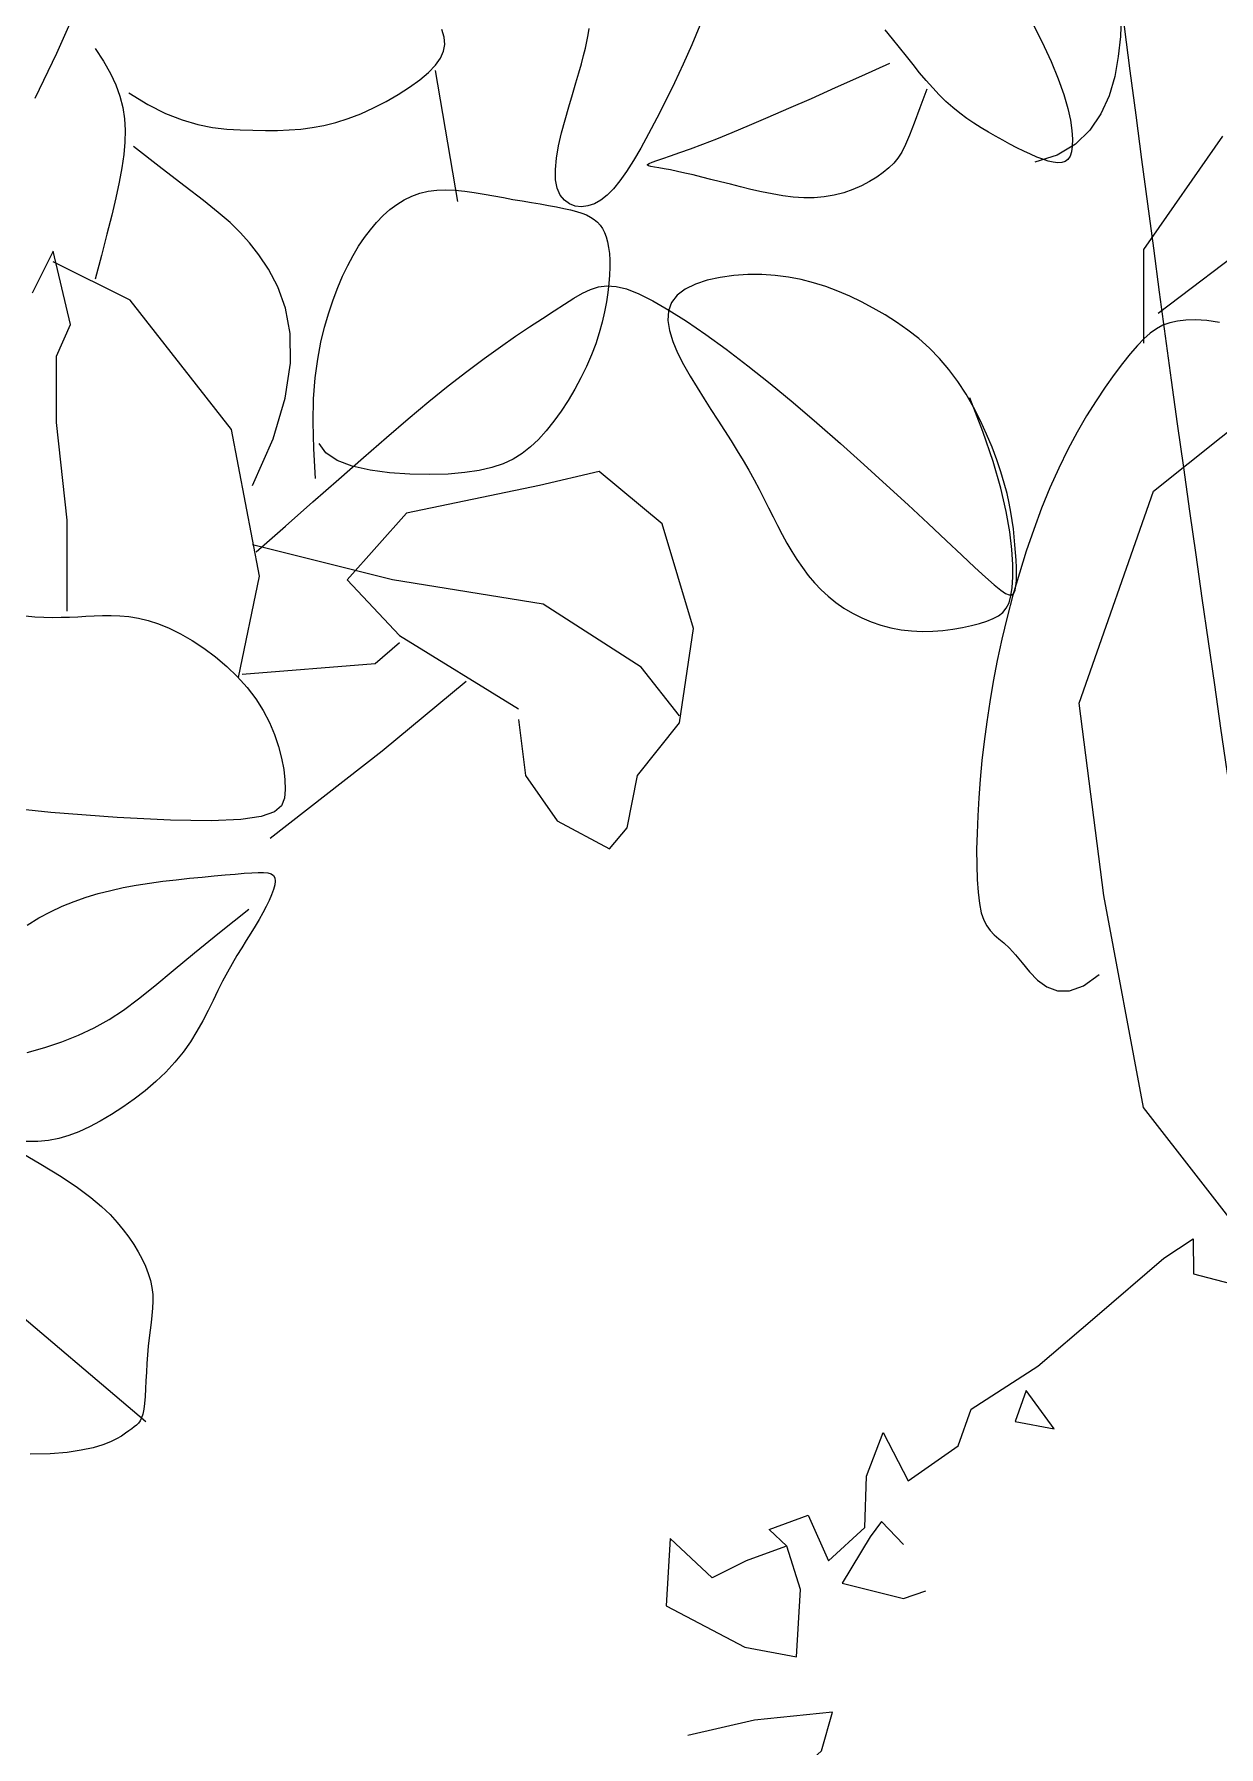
# Model space of a CAD drawing. Header units: metres. Extents: x 10 to 239, y 2 to 253.
# Drawn here: x 85.689 to 88.276, y 56.038 to 59.781 of the extents above; entities that cross this region are included whole.
import ezdxf

# ---------------------------------------------------------------- set-up
doc = ezdxf.new("R2010")
doc.units = ezdxf.units.M
doc.header["$MEASUREMENT"] = 0
doc.layers.add('1', color=7, linetype='Continuous')
doc.layers.add('cot200', color=9, linetype='Continuous')
doc.layers.add('barrera', color=7, linetype='Continuous', lineweight=0, true_color=0x9dbb63)
doc.layers.add('bloques ARBOLES', color=7, linetype='Continuous', true_color=0xb8d897)

# ---------------------------------------------------------------- blocks, each defined once
blk = doc.blocks.new('A$C6F4E7DED')
for p, q in [((1850.35, 1850.43), (1895.99, 1784.88)), ((1827.53, 1793.43), (1887.43, 1747.84)), ((1895.99, 1784.88), (1895.99, 1730.74)), ((1852.18, 1742.65), (1859.48, 1743.79)), ((1859.48, 1743.79), (1865.89, 1744.18)), ((1865.89, 1744.18), (1871.51, 1744.04)), ((1871.51, 1744.04), (1876.44, 1743.49)), ((1876.44, 1743.49), (1880.83, 1742.53)), ((1880.83, 1742.53), (1884.81, 1741.09)), ((1884.81, 1741.09), (1888.53, 1739.11)), ((1888.53, 1739.11), (1892.13, 1736.53)), ((1892.13, 1736.53), (1895.74, 1733.28)), ((1895.74, 1733.28), (1899.52, 1729.32)), ((1899.52, 1729.32), (1903.6, 1724.56)), ((1903.6, 1724.56), (1908.08, 1718.98)), ((1908.08, 1718.98), (1912.93, 1712.58)), ((1912.93, 1712.58), (1918.06, 1705.39)), ((1890.28, 1645.25), (1818.98, 1702.24)), ((1918.06, 1705.39), (1923.38, 1697.43)), ((1923.38, 1697.43), (1928.82, 1688.74)), ((1928.82, 1688.74), (1934.28, 1679.35)), ((1934.28, 1679.35), (1939.69, 1669.27)), ((1939.69, 1669.27), (1944.95, 1658.54)), ((1944.95, 1658.54), (1950.01, 1647.21)), ((1933.07, 1522.71), (1890.28, 1645.25)), ((1950.01, 1647.21), (1954.82, 1635.36)), ((1954.82, 1635.36), (1959.38, 1623.11)), ((1959.38, 1623.11), (1963.67, 1610.57)), ((1963.67, 1610.57), (1967.67, 1597.86)), ((1967.67, 1597.86), (1971.36, 1585.07)), ((1971.36, 1585.07), (1974.73, 1572.34)), ((1974.73, 1572.34), (1977.75, 1559.75)), ((1977.75, 1559.75), (1980.43, 1547.42)), ((1980.43, 1547.42), (1982.78, 1535.34)), ((1982.78, 1535.34), (1984.81, 1523.53)), ((1918.81, 1411.56), (1933.07, 1522.71)), ((1984.81, 1523.53), (1986.55, 1511.96)), ((1986.55, 1511.96), (1988.02, 1500.64)), ((1988.02, 1500.64), (1989.25, 1489.55)), ((1989.25, 1489.55), (1990.26, 1478.71)), ((1990.26, 1478.71), (1991.07, 1468.08)), ((1991.07, 1468.08), (1991.69, 1457.71)), ((1991.69, 1457.71), (1992.11, 1447.68)), ((1992.11, 1447.68), (1992.33, 1438.11)), ((1992.33, 1438.11), (1992.31, 1429.14)), ((1992.31, 1429.14), (1992.05, 1420.88)), ((1992.05, 1420.88), (1991.53, 1413.45)), ((1895.99, 1289.02), (1918.81, 1411.56)), ((1990.73, 1406.98), (1989.64, 1401.59)), ((1991.53, 1413.45), (1990.73, 1406.98)), ((1988.24, 1397.33), (1986.52, 1394)), ((1989.64, 1401.59), (1988.24, 1397.33)), ((1979.56, 1386.66), (1976.64, 1384.16)), ((1982.18, 1388.94), (1979.56, 1386.66)), ((1984.5, 1391.3), (1982.18, 1388.94)), ((1986.52, 1394), (1984.5, 1391.3)), ((1969.91, 1377.37), (1966.09, 1372.67)), ((1973.42, 1381.15), (1969.91, 1377.37)), ((1976.64, 1384.16), (1973.42, 1381.15)), ((1930.7, 1359.44), (1921.66, 1365.97)), ((1961.87, 1367.57), (1957.13, 1362.74)), ((1966.09, 1372.67), (1961.87, 1367.57)), ((1938.66, 1356.53), (1930.7, 1359.44)), ((1945.64, 1356.55), (1938.66, 1356.53)), ((1951.76, 1358.84), (1945.64, 1356.55)), ((1957.13, 1362.74), (1951.76, 1358.84)), ((1816.13, 1186.43), (1895.99, 1289.02)), ((39.56, 1094.82), (40.06, 1083.56)), ((91.85, 1093.27), (85.34, 1080.61)), ((282.86, 1089.98), (287.53, 1078.79)), ((654.17, 1073.88), (644.26, 1096.47)), ((40.06, 1083.56), (41.24, 1072.02)), ((85.34, 1080.61), (80.06, 1069.21)), ((167.55, 1077.12), (171.62, 1082.22)), ((171.62, 1082.22), (175.84, 1087.41)), ((287.53, 1078.79), (292.47, 1067.65)), ((347.38, 1084.47), (346.72, 1088.09)), ((348.14, 1080.75), (347.38, 1084.47)), ((349.01, 1076.81), (348.14, 1080.75)), ((430.24, 1079.02), (430.6, 1083.14)), ((430.9, 1075.03), (430.24, 1079.02)), ((430.6, 1083.14), (431.92, 1087.51)), ((41.24, 1072.02), (43.33, 1060.48)), ((80.06, 1069.21), (75.9, 1059.02)), ((159.74, 1067.3), (163.6, 1072.14)), ((163.6, 1072.14), (167.55, 1077.12)), ((350.05, 1072.55), (349.01, 1076.81)), ((351.28, 1067.86), (350.05, 1072.55)), ((432.63, 1071.07), (430.9, 1075.03)), ((435.51, 1067.02), (432.63, 1071.07)), ((627.24, 1069.24), (623.29, 1062.26)), ((632.09, 1076.59), (627.24, 1069.24)), ((666.66, 1047.9), (654.17, 1073.88)), ((43.33, 1060.48), (46.59, 1049.29)), ((75.9, 1059.02), (72.74, 1049.99)), ((152.19, 1058.14), (155.95, 1062.63)), ((155.95, 1062.63), (159.74, 1067.3)), ((189.38, 1060.77), (173.15, 1068.09)), ((204.48, 1054), (189.38, 1060.77)), ((292.47, 1067.65), (297.55, 1056.74)), ((352.73, 1062.62), (351.28, 1067.86)), ((354.46, 1056.72), (352.73, 1062.62)), ((422.71, 988.17), (435.51, 1063.83)), ((439.55, 1062.81), (435.51, 1067.02)), ((444.6, 1058.5), (439.55, 1062.81)), ((623.29, 1062.26), (620.17, 1055.55)), ((46.59, 1049.29), (51.27, 1038.81)), ((72.74, 1049.99), (70.46, 1042.05)), ((140.78, 1046.05), (144.64, 1049.83)), ((144.64, 1049.83), (148.43, 1053.87)), ((148.43, 1053.87), (152.19, 1058.14)), ((151.82, 1053.17), (155.8, 1042.33)), ((218.49, 1047.76), (204.48, 1054)), ((297.55, 1056.74), (302.67, 1046.25)), ((356.45, 1050.12), (354.46, 1056.72)), ((358.59, 1042.96), (356.45, 1050.12)), ((450.48, 1054.19), (444.6, 1058.5)), ((457.02, 1049.98), (450.48, 1054.19)), ((464.02, 1045.96), (457.02, 1049.98)), ((612.55, 1051.04), (601.7, 1044.31)), ((617.81, 1049.02), (616.17, 1042.55)), ((620.17, 1055.55), (617.81, 1049.02)), ((70.46, 1042.05), (68.94, 1035.16)), ((128.74, 1036.27), (132.82, 1039.3)), ((132.82, 1039.3), (136.84, 1042.55)), ((136.84, 1042.55), (140.78, 1046.05)), ((155.8, 1042.33), (159.06, 1033.58)), ((231.44, 1042.06), (218.49, 1047.76)), ((243.35, 1036.89), (231.44, 1042.06)), ((302.67, 1046.25), (307.69, 1036.35)), ((360.73, 1035.48), (358.59, 1042.96)), ((471.31, 1042.25), (464.02, 1045.96)), ((478.69, 1038.94), (471.31, 1042.25)), ((591.49, 1039.16), (581.87, 1035.38)), ((601.7, 1044.31), (591.49, 1039.16)), ((616.17, 1042.55), (615.18, 1036.06)), ((51.27, 1038.81), (57.64, 1029.38)), ((57.64, 1029.38), (65.96, 1021.35)), ((68.06, 1029.25), (67.71, 1024.28)), ((68.94, 1035.16), (68.06, 1029.25)), ((116.27, 1028.3), (120.45, 1030.8)), ((120.45, 1030.8), (124.61, 1033.45)), ((124.61, 1033.45), (128.74, 1036.27)), ((159.06, 1033.58), (161.78, 1026.61)), ((254.25, 1032.24), (243.35, 1036.89)), ((264.17, 1028.11), (254.25, 1032.24)), ((307.69, 1036.35), (312.51, 1027.24)), ((362.72, 1027.89), (360.73, 1035.48)), ((485.99, 1036.12), (478.69, 1038.94)), ((493.07, 1033.88), (485.99, 1036.12)), ((499.95, 1032.17), (493.07, 1033.88)), ((506.7, 1030.93), (499.95, 1032.17)), ((513.39, 1030.08), (506.7, 1030.93)), ((520.09, 1029.57), (513.39, 1030.08)), ((526.86, 1029.33), (520.09, 1029.57)), ((533.78, 1029.29), (526.86, 1029.33)), ((540.92, 1029.37), (533.78, 1029.29)), ((548.33, 1029.58), (540.92, 1029.37)), ((556.09, 1030.06), (548.33, 1029.58)), ((564.22, 1031.05), (556.09, 1030.06)), ((572.8, 1032.75), (564.22, 1031.05)), ((581.87, 1035.38), (572.8, 1032.75)), ((615.18, 1036.06), (614.78, 1029.43)), ((614.78, 1029.43), (614.91, 1022.58)), ((65.96, 1021.35), (76.49, 1015.07)), ((67.71, 1024.28), (67.79, 1020.19)), ((67.79, 1020.19), (68.26, 1016.92)), ((95.79, 1017.29), (99.75, 1019.27)), ((99.75, 1019.27), (103.81, 1021.39)), ((103.81, 1021.39), (107.94, 1023.61)), ((107.94, 1023.61), (112.1, 1025.91)), ((112.1, 1025.91), (116.27, 1028.3)), ((161.78, 1026.61), (164.15, 1021.12)), ((164.15, 1021.12), (166.34, 1016.79)), ((273.13, 1024.49), (264.17, 1028.11)), ((281.17, 1021.37), (273.13, 1024.49)), ((288.29, 1018.72), (281.17, 1021.37)), ((312.51, 1027.24), (317.02, 1019.06)), ((364.41, 1020.4), (362.72, 1027.89)), ((365.65, 1013.24), (364.41, 1020.4)), ((593.43, 1007.18), (609.86, 1020.06)), ((614.91, 1022.58), (615.52, 1015.39)), ((68.26, 1016.92), (69.12, 1014.39)), ((69.12, 1014.39), (70.35, 1012.56)), ((70.35, 1012.56), (71.95, 1011.36)), ((71.95, 1011.36), (73.89, 1010.72)), ((73.89, 1010.72), (76.17, 1010.58)), ((76.17, 1010.58), (78.77, 1010.89)), ((76.49, 1015.07), (89.5, 1010.89)), ((78.77, 1010.89), (81.69, 1011.57)), ((81.69, 1011.57), (84.89, 1012.59)), ((84.89, 1012.59), (88.33, 1013.91)), ((88.33, 1013.91), (91.97, 1015.49)), ((91.97, 1015.49), (95.79, 1017.29)), ((166.34, 1016.79), (168.54, 1013.31)), ((168.54, 1013.31), (170.93, 1010.39)), ((170.93, 1010.39), (173.68, 1007.71)), ((294.5, 1016.49), (288.29, 1018.72)), ((299.81, 1014.64), (294.5, 1016.49)), ((304.22, 1013.13), (299.81, 1014.64)), ((307.74, 1011.92), (304.22, 1013.13)), ((310.38, 1010.95), (307.74, 1011.92)), ((312.15, 1010.19), (310.38, 1010.95)), ((313.06, 1009.6), (312.15, 1010.19)), ((313.16, 1009.14), (313.06, 1009.6)), ((317.02, 1019.06), (321.24, 1011.83)), ((321.24, 1011.83), (325.25, 1005.51)), ((366.3, 1006.63), (365.65, 1013.24)), ((615.52, 1015.39), (616.6, 1007.71)), ((173.68, 1007.71), (176.95, 1005.02)), ((176.95, 1005.02), (180.71, 1002.35)), ((180.71, 1002.35), (184.93, 999.76)), ((184.93, 999.76), (189.55, 997.34)), ((265.23, 998.16), (270.94, 999.6)), ((270.94, 999.6), (276.46, 1000.99)), ((276.46, 1000.99), (281.76, 1002.31)), ((281.76, 1002.31), (286.78, 1003.55)), ((286.78, 1003.55), (291.5, 1004.66)), ((291.5, 1004.66), (295.88, 1005.64)), ((295.88, 1005.64), (299.89, 1006.46)), ((299.89, 1006.46), (303.47, 1007.11)), ((303.47, 1007.11), (306.58, 1007.62)), ((306.58, 1007.62), (309.16, 1008.03)), ((309.16, 1008.03), (311.15, 1008.4)), ((311.15, 1008.4), (312.5, 1008.75)), ((312.5, 1008.75), (313.16, 1009.14)), ((325.25, 1005.51), (329.08, 1000.09)), ((329.08, 1000.09), (332.8, 995.55)), ((365.23, 995.87), (366.19, 1000.78)), ((366.19, 1000.78), (366.3, 1006.63)), ((580.17, 996.93), (593.43, 1007.18)), ((616.6, 1007.71), (618.12, 999.41)), ((618.12, 999.41), (620.09, 990.34)), ((189.55, 997.34), (194.51, 995.16)), ((194.51, 995.16), (199.78, 993.3)), ((199.78, 993.3), (205.29, 991.83)), ((205.29, 991.83), (211.01, 990.84)), ((211.01, 990.84), (216.88, 990.37)), ((216.88, 990.37), (222.86, 990.38)), ((222.86, 990.38), (228.93, 990.8)), ((228.93, 990.8), (235.05, 991.57)), ((235.05, 991.57), (241.19, 992.61)), ((241.19, 992.61), (247.3, 993.86)), ((247.3, 993.86), (253.37, 995.24)), ((253.37, 995.24), (259.36, 996.7)), ((259.36, 996.7), (265.23, 998.16)), ((332.8, 995.55), (336.45, 991.85)), ((336.45, 991.85), (340.1, 988.99)), ((361.1, 988.91), (363.49, 991.92)), ((363.49, 991.92), (365.23, 995.87)), ((396.33, 990.44), (390.81, 989.46)), ((401.91, 991.47), (396.33, 990.44)), ((407.52, 992.49), (401.91, 991.47)), ((413.13, 993.42), (407.52, 992.49)), ((418.68, 994.19), (413.13, 993.42)), ((424.16, 994.72), (418.68, 994.19)), ((429.53, 994.94), (424.16, 994.72)), ((434.75, 994.77), (429.53, 994.94)), ((439.78, 994.14), (434.75, 994.77)), ((444.59, 993), (439.78, 994.14)), ((449.2, 991.34), (444.59, 993)), ((453.61, 989.19), (449.2, 991.34)), ((569.55, 988.72), (580.17, 996.93)), ((620.09, 990.34), (622.48, 980.34)), ((340.1, 988.99), (343.79, 986.93)), ((343.79, 986.93), (347.55, 985.66)), ((348.33, 980.44), (345.94, 979.25)), ((347.55, 985.66), (351.29, 985.2)), ((351.06, 981.51), (348.33, 980.44)), ((354.14, 982.47), (351.06, 981.51)), ((351.29, 985.2), (354.88, 985.57)), ((357.6, 983.38), (354.14, 982.47)), ((354.88, 985.57), (358.19, 986.8)), ((361.46, 984.25), (357.6, 983.38)), ((358.19, 986.8), (361.1, 988.91)), ((365.69, 985.1), (361.46, 984.25)), ((370.24, 985.94), (365.69, 985.1)), ((375.07, 986.78), (370.24, 985.94)), ((380.14, 987.65), (375.07, 986.78)), ((385.4, 988.53), (380.14, 987.65)), ((390.81, 989.46), (385.4, 988.53)), ((457.84, 986.57), (453.61, 989.19)), ((461.89, 983.52), (457.84, 986.57)), ((465.78, 980.04), (461.89, 983.52)), ((469.52, 976.18), (465.78, 980.04)), ((554.12, 976.03), (561.04, 981.95)), ((561.04, 981.95), (569.55, 988.72)), ((622.48, 980.34), (625.28, 969.27)), ((337.91, 970.32), (336.93, 967.74)), ((339.07, 972.61), (337.91, 970.32)), ((340.44, 974.62), (339.07, 972.61)), ((342.02, 976.37), (340.44, 974.62)), ((343.84, 977.91), (342.02, 976.37)), ((345.94, 979.25), (343.84, 977.91)), ((473.12, 971.94), (469.52, 976.18)), ((476.59, 967.34), (473.12, 971.94)), ((542.94, 964.38), (548.26, 970.37)), ((548.26, 970.37), (554.12, 976.03)), ((335.54, 961.67), (335.13, 958.17)), ((336.14, 964.86), (335.54, 961.67)), ((336.93, 967.74), (336.14, 964.86)), ((479.94, 962.38), (476.59, 967.34)), ((483.15, 957.04), (479.94, 962.38)), ((537.61, 957.47), (542.94, 964.38)), ((625.28, 969.27), (628.49, 956.99)), ((334.91, 954.34), (334.88, 950.19)), ((334.88, 950.19), (335.03, 945.69)), ((335.13, 958.17), (334.91, 954.34)), ((486.23, 951.28), (483.15, 957.04)), ((489.18, 945.1), (486.23, 951.28)), ((531.99, 949.09), (537.61, 957.47)), ((611.88, 931.22), (656.33, 953.43)), ((628.49, 956.99), (632.09, 943.33)), ((646.23, 917.09), (656.33, 959.49)), ((656.33, 959.49), (668.46, 935.26)), ((210.16, 939.03), (217.2, 941.27)), ((217.2, 941.27), (224.38, 943.12)), ((224.38, 943.12), (231.74, 944.55)), ((231.74, 944.55), (239.31, 945.53)), ((239.31, 945.53), (247.13, 946.03)), ((247.13, 946.03), (255.19, 946.02)), ((255.19, 946.02), (263.29, 945.49)), ((263.29, 945.49), (271.2, 944.4)), ((271.2, 944.4), (278.66, 942.74)), ((278.66, 942.74), (285.45, 940.49)), ((285.45, 940.49), (291.32, 937.6)), ((335.03, 945.69), (335.39, 940.85)), ((335.39, 940.85), (335.95, 935.69)), ((491.99, 938.48), (489.18, 945.1)), ((526.59, 938.92), (531.99, 949.09)), ((182.73, 926.66), (189.54, 930.21)), ((189.54, 930.21), (196.36, 933.47)), ((196.36, 933.47), (203.23, 936.42)), ((203.23, 936.42), (210.16, 939.03)), ((291.32, 937.6), (296.03, 934.07)), ((296.03, 934.07), (299.33, 929.87)), ((310.03, 930.85), (300.79, 925.51)), ((318.19, 934.92), (310.03, 930.85)), ((325.21, 937.67), (318.19, 934.92)), ((331.27, 939.18), (325.21, 937.67)), ((336.61, 939.57), (331.27, 939.18)), ((335.95, 935.69), (336.77, 930.24)), ((341.47, 938.96), (336.61, 939.57)), ((336.77, 930.24), (337.85, 924.53)), ((346.1, 937.46), (341.47, 938.96)), ((350.73, 935.21), (346.1, 937.46)), ((355.61, 932.3), (350.73, 935.21)), ((360.97, 928.86), (355.61, 932.3)), ((494.67, 931.39), (491.99, 938.48)), ((497.2, 923.82), (494.67, 931.39)), ((522.17, 926.66), (526.59, 938.92)), ((553.28, 856.52), (611.88, 931.22)), ((169.29, 918.57), (175.96, 922.79)), ((175.96, 922.79), (182.73, 926.66)), ((300.79, 925.51), (290.58, 919)), ((299.33, 929.87), (301.07, 925)), ((301.07, 925), (301.37, 919.55)), ((337.85, 924.53), (339.24, 918.58)), ((367.01, 924.99), (360.97, 928.86)), ((373.76, 920.65), (367.01, 924.99)), ((381.2, 915.79), (373.76, 920.65)), ((499.58, 915.71), (497.2, 923.82)), ((519.49, 912.04), (522.17, 926.66)), ((156.42, 908.97), (162.76, 913.97)), ((162.76, 913.97), (169.29, 918.57)), ((279.5, 911.41), (267.69, 902.82)), ((290.58, 919), (279.5, 911.41)), ((300.45, 913.62), (298.49, 907.33)), ((301.37, 919.55), (300.45, 913.62)), ((339.24, 918.58), (340.95, 912.42)), ((340.95, 912.42), (343.02, 906.08)), ((389.32, 910.36), (381.2, 915.79)), ((398.09, 904.29), (389.32, 910.36)), ((501.72, 906.9), (499.58, 915.71)), ((519.3, 894.77), (519.49, 912.04)), ((654.31, 898.92), (646.23, 917.09)), ((144.51, 897.6), (150.32, 903.52)), ((150.32, 903.52), (156.42, 908.97)), ((267.69, 902.82), (255.25, 893.33)), ((295.72, 900.78), (292.32, 894.1)), ((298.49, 907.33), (295.72, 900.78)), ((343.02, 906.08), (345.47, 899.59)), ((407.5, 897.54), (398.09, 904.29)), ((503.55, 897.19), (501.72, 906.9)), ((133.9, 884.24), (139.02, 891.18)), ((139.02, 891.18), (144.51, 897.6)), ((255.25, 893.33), (242.3, 883.02)), ((292.32, 894.1), (288.52, 887.38)), ((345.47, 899.59), (348.32, 892.98)), ((348.32, 892.98), (351.54, 886.33)), ((417.53, 890.04), (407.5, 897.54)), ((504.97, 886.38), (503.55, 897.19)), ((522.34, 874.56), (519.3, 894.77)), ((654.31, 860.55), (654.31, 898.92)), ((129.17, 876.91), (133.9, 884.24)), ((242.3, 883.02), (228.94, 872)), ((284.51, 880.74), (280.48, 874.28)), ((288.52, 887.38), (284.51, 880.74)), ((351.54, 886.33), (355.08, 879.74)), ((428.16, 881.75), (417.53, 890.04)), ((439.38, 872.62), (428.16, 881.75)), ((505.89, 874.28), (504.97, 886.38)), ((119.43, 855.32), (126.89, 874.69)), ((124.83, 869.3), (129.17, 876.91)), ((228.94, 872), (215.33, 860.37)), ((280.48, 874.28), (276.47, 867.98)), ((355.08, 879.74), (358.9, 873.3)), ((358.9, 873.3), (362.96, 867.09)), ((451.25, 862.65), (439.38, 872.62)), ((506.22, 860.69), (505.89, 874.28)), ((529.37, 851.14), (522.34, 874.56)), ((117.32, 853.83), (120.87, 861.56)), ((120.87, 861.56), (124.83, 869.3)), ((272.51, 861.84), (268.64, 855.84)), ((276.47, 867.98), (272.51, 861.84)), ((362.96, 867.09), (367.21, 861.21)), ((367.21, 861.21), (371.61, 855.75)), ((463.82, 851.85), (451.25, 862.65)), ((113.58, 838.01), (119.43, 855.32)), ((114.15, 846.22), (117.32, 853.83)), ((215.33, 860.37), (201.66, 848.38)), ((268.64, 855.84), (264.88, 849.97)), ((371.61, 855.75), (376.12, 850.8)), ((477.14, 840.24), (463.82, 851.85)), ((505.88, 845.41), (506.22, 860.69)), ((541.15, 824.21), (529.37, 851.14)), ((537.11, 771.72), (553.28, 856.52)), ((648.25, 804.02), (654.31, 860.55)), ((111.4, 838.89), (114.15, 846.22)), ((201.66, 848.38), (188.17, 836.29)), ((261.26, 844.21), (257.8, 838.55)), ((264.88, 849.97), (261.26, 844.21)), ((376.12, 850.8), (380.73, 846.42)), ((380.73, 846.42), (385.55, 842.63)), ((385.55, 842.63), (390.77, 839.39)), ((492.36, 838.65), (498.92, 842.98)), ((498.92, 842.98), (502.76, 848.44)), ((504.78, 828.25), (505.88, 845.41)), ((107.09, 825.52), (109.04, 831.95)), ((109.04, 831.95), (111.4, 838.89)), ((109.16, 822.65), (113.58, 838.01)), ((188.17, 836.29), (175.1, 824.38)), ((254.54, 832.96), (251.49, 827.44)), ((257.8, 838.55), (254.54, 832.96)), ((304.72, 802), (341.1, 832.29)), ((341.1, 832.29), (375.45, 824.21)), ((390.77, 839.39), (396.52, 836.68)), ((396.52, 836.68), (402.97, 834.49)), ((402.97, 834.49), (410.29, 832.79)), ((410.29, 832.79), (418.63, 831.56)), ((418.63, 831.56), (428.16, 830.77)), ((450.4, 830.62), (462.08, 831.44)), ((462.08, 831.44), (473.35, 832.98)), ((473.35, 832.98), (483.64, 835.35)), ((491.27, 827.82), (477.14, 840.24)), ((483.64, 835.35), (492.36, 838.65)), ((105.51, 819.56), (107.09, 825.52)), ((105.99, 809.13), (109.16, 822.65)), ((175.1, 824.38), (162.67, 812.91)), ((248.61, 821.99), (245.87, 816.61)), ((251.49, 827.44), (248.61, 821.99)), ((375.45, 824.21), (452.24, 808.06)), ((428.16, 830.77), (438.9, 830.44)), ((438.9, 830.44), (450.4, 830.62)), ((506.28, 814.61), (491.27, 827.82)), ((103.24, 808.78), (104.24, 814)), ((104.24, 814), (105.51, 819.56)), ((162.67, 812.91), (151.13, 802.15)), ((245.87, 816.61), (243.21, 811.3)), ((522.21, 800.61), (506.28, 814.61)), ((101.85, 799.07), (102.45, 803.82)), ((102.45, 803.82), (103.24, 808.78)), ((103.89, 797.34), (105.99, 809.13)), ((151.13, 802.15), (140.7, 792.37)), ((240.61, 806.07), (238.01, 800.93)), ((243.21, 811.3), (240.61, 806.07)), ((286.53, 741.43), (304.72, 802)), ((452.24, 808.06), (486.59, 769.7)), ((648.25, 751.53), (648.25, 804.02)), ((100.96, 789.89), (101.36, 794.44)), ((101.36, 794.44), (101.85, 799.07)), ((102.67, 787.17), (103.89, 797.34)), ((140.7, 792.37), (131.61, 783.83)), ((235.37, 795.87), (232.65, 790.9)), ((238.01, 800.93), (235.37, 795.87)), ((539.13, 785.85), (522.21, 800.61)), ((100.31, 780.94), (100.6, 785.36)), ((100.6, 785.36), (100.96, 789.89)), ((102.15, 778.5), (102.67, 787.17)), ((131.61, 783.83), (124.04, 776.75)), ((229.8, 786.03), (226.81, 781.28)), ((232.65, 790.9), (229.8, 786.03)), ((460.32, 769.7), (541.15, 789.89)), ((100.04, 772.77), (100.11, 776.71)), ((100.12, 769.23), (100.04, 772.77)), ((100.11, 776.71), (100.31, 780.94)), ((102.14, 771.21), (102.15, 778.5)), ((124.04, 776.75), (117.88, 771.09)), ((220.27, 772.22), (216.68, 767.97)), ((223.64, 776.67), (220.27, 772.22)), ((226.81, 781.28), (223.64, 776.67)), ((100.39, 766.18), (100.12, 769.23)), ((100.89, 763.73), (100.39, 766.18)), ((101.64, 761.96), (100.89, 763.73)), ((102.69, 760.98), (101.64, 761.96)), ((102.5, 765.2), (102.14, 771.21)), ((103.23, 760.31), (102.5, 765.2)), ((109.17, 763.69), (106.29, 761.75)), ((112.98, 766.77), (109.17, 763.69)), ((117.88, 771.09), (112.98, 766.77)), ((212.85, 763.93), (208.75, 760.12)), ((216.68, 767.97), (212.85, 763.93)), ((373.43, 755.57), (460.32, 769.7)), ((486.59, 769.7), (456.28, 737.4)), ((549.23, 713.17), (537.11, 771.72)), ((104.19, 760.88), (102.69, 760.98)), ((104.35, 756.39), (103.23, 760.31)), ((106.29, 761.75), (104.19, 760.88)), ((105.91, 753.27), (104.35, 756.39)), ((107.93, 750.82), (105.91, 753.27)), ((199.66, 753.32), (194.67, 750.36)), ((204.36, 756.58), (199.66, 753.32)), ((208.75, 760.12), (204.36, 756.58)), ((316.85, 719.23), (373.43, 755.57)), ((110.45, 748.86), (107.93, 750.82)), ((113.51, 747.24), (110.45, 748.86)), ((117.13, 745.81), (113.51, 747.24)), ((121.33, 744.45), (117.13, 745.81)), ((126.05, 743.16), (121.33, 744.45)), ((131.2, 742.02), (126.05, 743.16)), ((178.33, 743.5), (172.53, 741.95)), ((183.98, 745.43), (178.33, 743.5)), ((189.44, 747.72), (183.98, 745.43)), ((194.67, 750.36), (189.44, 747.72)), ((595.47, 744.24), (589.24, 741.72)), ((601.41, 746.14), (595.47, 744.24)), ((607.09, 747.47), (601.41, 746.14)), ((612.55, 748.35), (607.09, 747.47)), ((617.8, 748.83), (612.55, 748.35)), ((622.88, 749.01), (617.8, 748.83)), ((627.82, 748.98), (622.88, 749.01)), ((632.66, 748.81), (627.82, 748.98)), ((637.41, 748.57), (632.66, 748.81)), ((642.13, 748.33), (637.41, 748.57)), ((646.87, 748.11), (642.13, 748.33)), ((651.67, 747.96), (646.87, 748.11)), ((656.57, 747.91), (651.67, 747.96)), ((661.62, 748.01), (656.57, 747.91)), ((666.88, 748.29), (661.62, 748.01)), ((672.38, 748.81), (666.88, 748.29)), ((136.7, 741.06), (131.2, 742.02)), ((142.48, 740.33), (136.7, 741.06)), ((148.43, 739.89), (142.48, 740.33)), ((154.49, 739.8), (148.43, 739.89)), ((160.57, 740.09), (154.49, 739.8)), ((166.6, 740.81), (160.57, 740.09)), ((172.53, 741.95), (166.6, 740.81)), ((294.62, 686.92), (286.53, 741.43)), ((456.28, 737.4), (387.57, 695)), ((470.42, 721.24), (456.28, 733.36)), ((576.02, 734.62), (569.26, 730.15)), ((582.72, 738.5), (576.02, 734.62)), ((589.24, 741.72), (582.72, 738.5)), ((562.57, 725.14), (556.11, 719.64)), ((569.26, 730.15), (562.57, 725.14)), ((294.62, 690.96), (316.85, 719.23)), ((547.21, 715.19), (470.42, 721.24)), ((549.98, 713.73), (544.34, 707.47)), ((556.11, 719.64), (549.98, 713.73)), ((466.38, 670.77), (417.88, 711.15)), ((544.34, 707.47), (539.31, 700.9)), ((534.99, 694.1), (531.38, 687.16)), ((539.31, 700.9), (534.99, 694.1)), ((318.87, 656.64), (294.62, 686.92)), ((387.57, 688.94), (383.53, 656.64)), ((531.38, 687.16), (528.44, 680.19)), ((526.11, 673.29), (524.38, 666.57)), ((528.44, 680.19), (526.11, 673.29)), ((531.05, 620.29), (466.38, 670.77)), ((524.38, 666.57), (523.19, 660.12)), ((324.93, 626.35), (318.87, 656.64)), ((383.53, 656.64), (365.34, 630.39)), ((522.5, 654.04), (522.28, 648.45)), ((523.19, 660.12), (522.5, 654.04)), ((522.28, 648.45), (522.66, 643.45)), ((522.66, 643.45), (524.44, 639.11)), ((524.44, 639.11), (528.6, 635.54)), ((528.6, 635.54), (536.12, 632.83)), ((619.32, 632.32), (657.69, 635.25)), ((657.69, 635.25), (701.64, 639.69)), ((335.03, 614.24), (324.93, 626.35)), ((365.34, 630.39), (335.03, 614.24)), ((536.12, 632.83), (547.97, 631.06)), ((547.97, 631.06), (565.14, 630.33)), ((565.14, 630.33), (588.59, 630.72)), ((588.59, 630.72), (619.32, 632.32)), ((528.38, 597.44), (528.15, 595.6)), ((528.15, 595.6), (528.4, 593.32)), ((529.13, 598.82), (528.38, 597.44)), ((530.43, 599.77), (529.13, 598.82)), ((532.3, 600.35), (530.43, 599.77)), ((534.77, 600.61), (532.3, 600.35)), ((537.87, 600.61), (534.77, 600.61)), ((541.62, 600.4), (537.87, 600.61)), ((546.04, 600.05), (541.62, 600.4)), ((551.16, 599.59), (546.04, 600.05)), ((556.98, 599.09), (551.16, 599.59)), ((563.42, 598.53), (556.98, 599.09)), ((570.34, 597.89), (563.42, 598.53)), ((577.65, 597.18), (570.34, 597.89)), ((585.22, 596.36), (577.65, 597.18)), ((592.93, 595.42), (585.22, 596.36)), ((600.67, 594.36), (592.93, 595.42)), ((608.33, 593.15), (600.67, 594.36)), ((528.4, 593.32), (529.08, 590.66)), ((529.08, 590.66), (530.15, 587.67)), ((530.15, 587.67), (531.56, 584.4)), ((531.56, 584.4), (533.27, 580.9)), ((615.81, 591.77), (608.33, 593.15)), ((623.11, 590.2), (615.81, 591.77)), ((630.27, 588.38), (623.11, 590.2)), ((637.29, 586.28), (630.27, 588.38)), ((644.22, 583.85), (637.29, 586.28)), ((651.07, 581.07), (644.22, 583.85)), ((533.27, 580.9), (535.24, 577.21)), ((535.24, 577.21), (537.4, 573.39)), ((560.36, 565.85), (543.42, 579.41)), ((657.87, 577.88), (651.07, 581.07)), ((664.64, 574.25), (657.87, 577.88)), ((671.41, 570.15), (664.64, 574.25)), ((537.4, 573.39), (539.74, 569.48)), ((539.74, 569.48), (542.21, 565.47)), ((542.21, 565.47), (544.79, 561.32)), ((574.74, 554.05), (560.36, 565.85)), ((544.79, 561.32), (547.45, 557.02)), ((547.45, 557.02), (550.18, 552.53)), ((550.18, 552.53), (552.94, 547.84)), ((552.94, 547.84), (555.71, 542.92)), ((587, 543.85), (574.74, 554.05)), ((555.71, 542.92), (558.47, 537.74)), ((558.47, 537.74), (561.2, 532.3)), ((597.61, 535.06), (587, 543.85)), ((607.02, 527.52), (597.61, 535.06)), ((561.2, 532.3), (563.97, 526.62)), ((563.97, 526.62), (566.87, 520.78)), ((615.69, 521.06), (607.02, 527.52)), ((566.87, 520.78), (569.97, 514.82)), ((569.97, 514.82), (573.34, 508.8)), ((624.07, 515.5), (615.69, 521.06)), ((632.62, 510.68), (624.07, 515.5)), ((573.34, 508.8), (577.09, 502.77)), ((641.69, 506.45), (632.62, 510.68)), ((651.25, 502.71), (641.69, 506.45)), ((577.09, 502.77), (581.27, 496.8)), ((581.27, 496.8), (585.98, 490.93)), ((661.16, 499.42), (651.25, 502.71)), ((671.28, 496.51), (661.16, 499.42)), ((585.98, 490.93), (591.26, 485.22)), ((591.26, 485.22), (597.03, 479.71)), ((597.03, 479.71), (603.17, 474.46)), ((603.17, 474.46), (609.57, 469.51)), ((609.57, 469.51), (616.11, 464.89)), ((616.11, 464.89), (622.67, 460.67)), ((622.67, 460.67), (629.14, 456.87)), ((629.14, 456.87), (635.41, 453.56)), ((635.41, 453.56), (641.4, 450.76)), ((641.4, 450.76), (647.22, 448.51)), ((647.22, 448.51), (653.04, 446.8)), ((653.04, 446.8), (659, 445.67)), ((659, 445.67), (665.26, 445.12)), ((677.54, 440.24), (663.4, 432.07)), ((665.26, 445.12), (671.98, 445.16)), ((663.4, 432.07), (651.73, 424.85)), ((642.21, 418.44), (634.52, 412.73)), ((651.73, 424.85), (642.21, 418.44)), ((628.36, 407.57), (623.41, 402.83)), ((634.52, 412.73), (628.36, 407.57)), ((619.34, 398.37), (615.85, 394.07)), ((623.41, 402.83), (619.34, 398.37)), ((612.68, 389.82), (609.79, 385.58)), ((615.85, 394.07), (612.68, 389.82)), ((604.92, 377.19), (602.97, 373.04)), ((607.2, 381.37), (604.92, 377.19)), ((609.79, 385.58), (607.2, 381.37)), ((601.38, 368.92), (600.15, 364.83)), ((602.97, 373.04), (601.38, 368.92)), ((602.74, 283.05), (705.91, 370.66)), ((598.85, 356.77), (598.73, 352.77)), ((599.3, 360.79), (598.85, 356.77)), ((600.15, 364.83), (599.3, 360.79)), ((598.73, 352.77), (598.89, 348.73)), ((598.89, 348.73), (599.25, 344.63)), ((599.25, 344.63), (599.75, 340.42)), ((599.75, 340.42), (600.33, 336.08)), ((600.33, 336.08), (600.92, 331.57)), ((600.92, 331.57), (601.45, 326.86)), ((601.45, 326.86), (601.88, 321.92)), ((601.88, 321.92), (602.22, 316.86)), ((602.22, 316.86), (602.5, 311.79)), ((602.5, 311.79), (602.74, 306.83)), ((602.74, 306.83), (602.99, 302.09)), ((602.99, 302.09), (603.27, 297.68)), ((603.27, 297.68), (603.6, 293.73)), ((603.6, 293.73), (604.03, 290.35)), ((604.03, 290.35), (604.58, 287.61)), ((604.58, 287.61), (605.25, 285.44)), ((605.25, 285.44), (606.07, 283.73)), ((606.07, 283.73), (607.04, 282.35)), ((607.04, 282.35), (608.17, 281.19)), ((608.17, 281.19), (609.47, 280.14)), ((609.47, 280.14), (610.95, 279.08)), ((610.95, 279.08), (612.63, 277.89)), ((612.63, 277.89), (614.53, 276.49)), ((614.53, 276.49), (616.81, 274.92)), ((616.81, 274.92), (619.65, 273.23)), ((619.65, 273.23), (623.21, 271.5)), ((623.21, 271.5), (627.69, 269.79)), ((627.69, 269.79), (633.24, 268.17)), ((633.24, 268.17), (640.06, 266.69)), ((640.06, 266.69), (648.31, 265.44)), ((648.31, 265.44), (658.14, 264.54)), ((658.14, 264.54), (669.6, 264.46))]:
    blk.add_line(p, q)
blk = doc.blocks.new('ARBOL22')
for points in [[(-0.8727, 1.8802), (-0.9147, 1.8648), (-0.9514, 1.8467), (-0.9966, 1.8891), (-1.0009, 1.8166), (-0.9162, 1.772), (-0.8607, 1.7616), (-0.8564, 1.8342), (-0.8711, 1.8808), (-0.8902, 1.8987), (-0.8481, 1.9141), (-0.8265, 1.8651), (-0.7874, 1.9008), (-0.7855, 1.956), (-0.7676, 2.0028), (-0.7407, 1.951), (-0.6872, 1.9884), (-0.6732, 2.028), (-0.6014, 2.0743), (-0.5401, 2.1264), (-0.466, 2.1903), (-0.4347, 2.2112), (-0.4342, 2.1736), (-0.3629, 2.1548)], [(-0.7457, 1.8825), (-0.7695, 1.9074), (-0.7816, 1.8908), (-0.8115, 1.841), (-0.7457, 1.8245), (-0.7216, 1.8328)], [(-0.9956, 1.6358), (-0.9536, 1.6274), (-0.8878, 1.611), (-0.8339, 1.6606), (-0.8219, 1.7021), (-0.9057, 1.6938), (-0.9775, 1.6772)]]:
    blk.add_lwpolyline(points)
blk.add_lwpolyline([(-0.6257, 2.0149), (-0.5839, 2.0067), (-0.6139, 2.0482)], close=True)
blk = doc.blocks.new('asddsd')
at = {"layer": 'bloques ARBOLES'}
for name, p, xscale, yscale, zscale in [('A$C6F4E7DED', (69.5842, 46.3755, 1.2423), -0.00378276582045174, 0.00378276582045174, 0.00378276582045174), ('A$C6F4E7DED', (76.6553, 43.2571, 1.2423), -0.00378276582045174, 0.00378276582045174, 0.00378276582045174), ('ARBOL22', (70.4753, 43.3507, 1.2423), 2.033276188942182, 2.033276188942182, 2.033276188942182)]:
    blk.add_blockref(name, p, dxfattribs=dict(at, xscale=xscale, yscale=yscale, zscale=zscale))

msp = doc.modelspace()

# ---------------------------------------------------------------- linework, layer by layer
at = {"layer": 'barrera'}
for points, knots in [([(75.73942, 62.39456), (75.90592, 56.61362), (75.56894, 49.9644), (78.41125, 43.31829), (87.62299, 43.14607), (90.20739, 40.93833), (88.83191, 38.80337)], [0, 0, 0, 0, 0.8755826, 1.8755826, 2.8755826, 3.8755826, 3.8755826, 3.8755826, 3.8755826]), ([(90.10427, 41.59228), (90.10054, 41.59937), (90.09678, 41.60643), (89.93855, 41.90036), (89.73541, 42.14874), (89.27878, 42.57262), (89.02506, 42.74985), (88.48436, 43.0573), (88.19676, 43.18766), (87.20305, 43.56395), (86.43212, 43.73837), (84.84876, 44.02664), (84.03139, 44.144), (82.45549, 44.42871), (81.69779, 44.59674), (80.66832, 44.95301), (80.33, 45.09921), (79.68813, 45.4578), (79.38702, 45.6827), (78.8384, 46.20972), (78.59273, 46.51117), (77.90446, 47.57909), (77.55097, 48.49254), (77.19274, 50.0933), (77.10216, 50.6537), (76.96957, 51.84367), (76.9266, 52.47857), (76.82933, 54.75548), (76.8268, 56.67551), (76.7317, 60.20424), (76.69679, 61.24634), (76.64589, 62.39456)], [5.0005813, 5.0005813, 5.0005813, 5.0005813, 5.0039387, 5.0039387, 5.1407367, 5.1407367, 5.2775346, 5.2775346, 5.4143326, 5.4143326, 5.7278842, 5.7278842, 6.0414357, 6.0414357, 6.3549873, 6.3549873, 6.5302849, 6.5302849, 6.7323037, 6.7323037, 6.9343224, 6.9343224, 7.3625573, 7.3625573, 7.5707002, 7.5707002, 7.7788431, 7.7788431, 8.242433, 8.242433, 8.4137974, 8.4137974, 8.4137974, 8.4137974])]:
    msp.add_open_spline(points, degree=3, knots=knots, dxfattribs=at)
at = {"layer": 'cot200'}
for points, knots in [([(87.98086, 38.05951), (86.27881, 41.75621), (84.76892, 45.98168), (83.45269, 50.85097), (82.50314, 54.3638), (81.65438, 58.21171), (80.90637, 62.39456)], [0.69851692, 0.69851692, 0.69851692, 0.69851692, 0.82848172, 0.82848172, 0.82848172, 0.92224151, 0.92224151, 0.92224151, 0.92224151]), ([(105.215, 34.10371), (103.29078, 34.12742), (101.5175, 34.52126), (99.89572, 35.28658), (99.01349, 35.70291), (98.17608, 36.22917), (97.3836, 36.86557), (94.26818, 39.36743), (91.84697, 43.57158), (90.12537, 49.4912), (89.99638, 49.9347), (89.87133, 50.38782), (89.75033, 50.85097), (88.88037, 54.18111), (88.22034, 58.02966), (87.76942, 62.39456)], [2.7323709, 2.7323709, 2.7323709, 2.7323709, 2.9382831, 2.9382831, 2.9382831, 3.0502975, 3.0502975, 3.0502975, 3.4906512, 3.4906512, 3.4906512, 3.5236424, 3.5236424, 3.5236424, 3.7608538, 3.7608538, 3.7608538, 3.7608538])]:
    msp.add_open_spline(points, degree=3, knots=knots, dxfattribs=at)

# ---------------------------------------------------------------- block references
at = {"layer": '1', "lineweight": 0}
msp.add_blockref('asddsd', (18.62841, 9.30206), dxfattribs=at)

doc.saveas('drawing.dxf')
